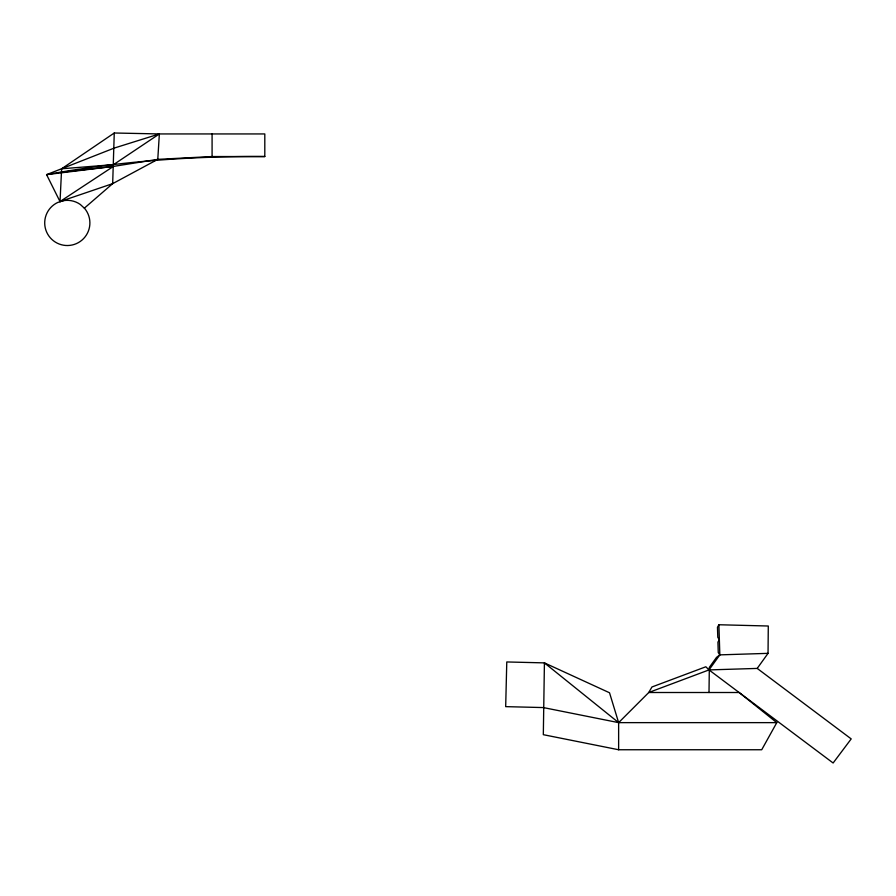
<?xml version="1.0" encoding="UTF-8"?>
<svg xmlns="http://www.w3.org/2000/svg" width="896" height="896" viewBox="0 0 896 896"><rect width="100%" height="100%" fill="white"/><g stroke="black" fill="none" stroke-linecap="round" stroke-linejoin="round"><path stroke-width="1.34" d="M768.04 653.352L768.286 626.013L718.894 624.747L717.472 627.278L717.786 637.28L719.365 639.811L717.931 642.107L718.256 652.557L719.835 654.864L768.04 653.352L757.21 668.416L709.005 669.917L648.76 692.507L618.632 722.635L618.632 749.75L761.723 749.75L776.787 722.635L739.133 692.507L648.76 692.507L651.941 686.986L705.835 666.781L709.005 669.917L833.123 763L851.2 738.909L757.21 668.416M264.802 156.542L212.083 156.542L157.774 159.365L112.672 183.646L60.032 201.544L61.622 168.784L114.262 133L159.365 133.941L264.802 133.941L264.802 156.542C191.576 156.027 118.619 161.325 46.581 174.642L60.088 201.723M159.365 133.941L157.774 159.365L113.445 166.398L46.581 174.642L114.262 148.064L159.365 133.941L113.523 164.64L61.622 168.784M709.005 692.507L709.33 667.386L716.509 657.395L719.835 654.864L718.894 624.747M709.005 669.917L719.835 654.864M84.336 208.186L112.672 183.646L114.262 133M60.032 201.544L113.445 166.398L61.454 172.211M776.787 722.635L618.632 722.635L543.323 707.571L505.68 706.642L506.778 661.954L544.421 662.883L609.526 692.776L618.632 722.635L544.421 662.883L543.323 734.686L618.632 749.75M212.083 133.941L212.083 156.542M63.448 200.67L57.814 202.429A22.59 22.59 0 0 0 47.701 234.17A22.59 22.59 0 0 0 80.203 241.483A22.59 22.59 0 0 0 84.661 208.477L80.315 204.478A22.59 22.59 0 0 0 63.448 200.67"/></g></svg>
